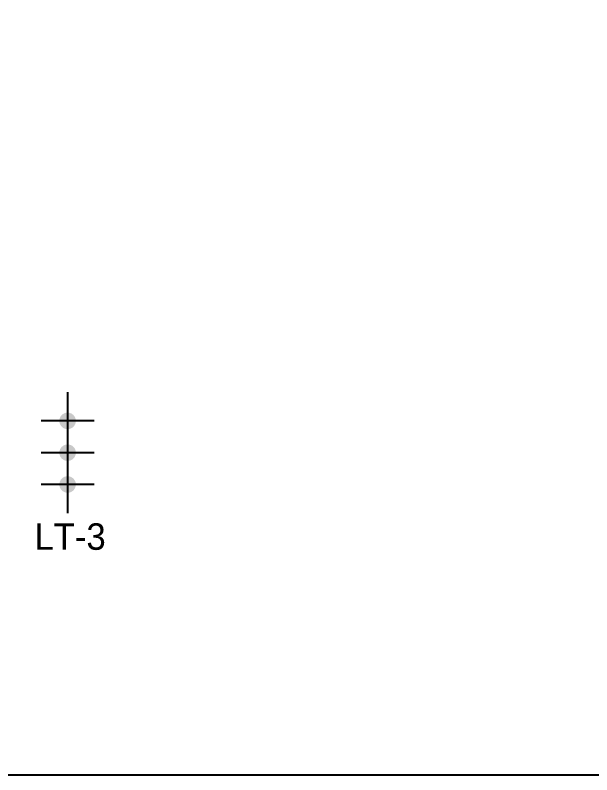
# Model space of a CAD drawing. Header units: millimetres. Extents: x 261942 to 379971, y 117646 to 213875.
# Drawn here: x 327331 to 329144, y 163377 to 165766 of the extents above; entities that cross this region are included whole.
import ezdxf
from ezdxf.enums import TextEntityAlignment as Align

# ---------------------------------------------------------------- set-up
doc = ezdxf.new("R2010")
doc.units = ezdxf.units.MM
doc.header["$LTSCALE"] = 100
doc.layers.add('06-LIGHT', color=4, linetype='Continuous')
doc.layers.add('설비', color=7, linetype='Continuous')
doc.styles.add('코레일둥고', font='Korail_Round_Gothic_Medium.ttf')

# ---------------------------------------------------------------- blocks, each defined once
blk = doc.blocks.new('33')
h = blk.add_hatch(color=256)
h.dxf.hatch_style = 1
edge = h.paths.add_edge_path()
edge.add_arc((329037.1, 164103.9), 26, 0, 360, ccw=False)
h = blk.add_hatch(color=256)
h.dxf.hatch_style = 1
edge = h.paths.add_edge_path()
edge.add_arc((329137.1, 164103.9), 26, 0, 360, ccw=False)
h = blk.add_hatch(color=256)
h.dxf.hatch_style = 1
edge = h.paths.add_edge_path()
edge.add_arc((329237.1, 164103.9), 26, 0, 360, ccw=False)
at = {"color": 1, "linetype": 'Continuous'}
for p, q in [((329037.1, 164187.2), (329037.1, 164020.6)), ((329137.1, 164187.2), (329137.1, 164020.6)), ((329237.1, 164187.2), (329237.1, 164020.6)), ((329327.1, 164103.9), (328947.1, 164103.9))]:
    blk.add_line(p, q, dxfattribs=at)

msp = doc.modelspace()

# ---------------------------------------------------------------- linework, layer by layer
at = {"layer": '06-LIGHT'}
msp.add_lwpolyline([(324757.2, 163376.9), (329891.7, 163376.9), (329891.7, 167202.9)], dxfattribs=at)

# ---------------------------------------------------------------- block references
at = {"layer": '06-LIGHT', "xscale": -1, "rotation": 270}
msp.add_blockref('33', (163392, -164747.2), dxfattribs=at)

# ---------------------------------------------------------------- texts
at = {"layer": '설비', "color": 30, "style": '코레일둥고'}
msp.add_text('LT-3', height=83.33, dxfattribs=at).set_placement((327391.6, 164167.8), align=Align.TOP_LEFT)

doc.saveas('drawing.dxf')
